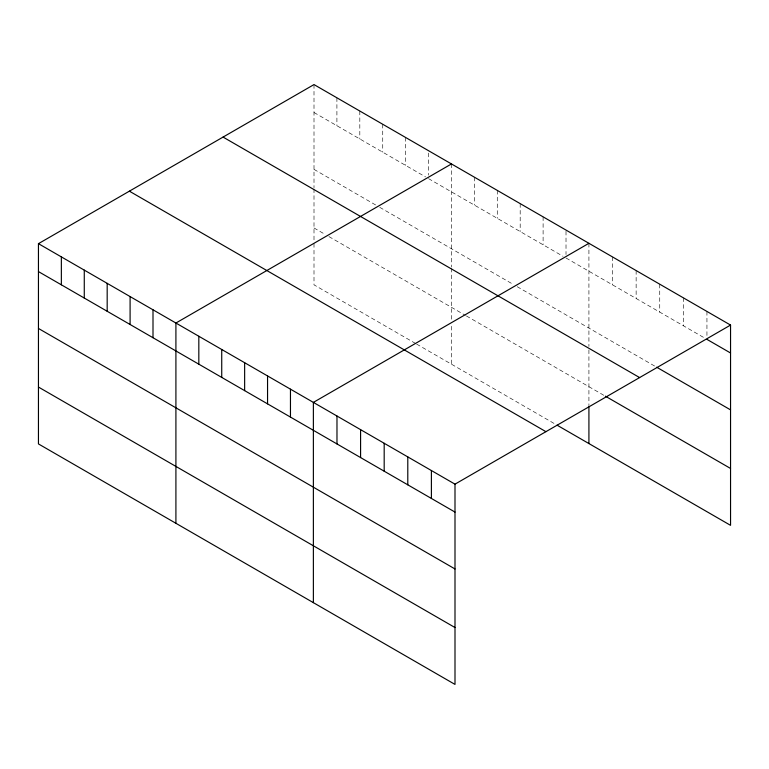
<?xml version="1.0" encoding="UTF-8"?>
<svg xmlns="http://www.w3.org/2000/svg" width="769" height="769" viewBox="0 0 769 769"><rect width="100%" height="100%" fill="white"/><g stroke="black" fill="none" stroke-linecap="round" stroke-linejoin="round"><path stroke-width="0.58" stroke-dasharray="3.85 2.88" d="M314.002 112.505L425.565 176.908M428.554 178.639L563.023 256.279M566.013 258L704.894 338.177M314.002 169.372L375.753 205.025M379.742 207.332L513.221 284.386M517.201 286.693L655.63 366.611M314.002 227.97L324.96 234.295M328.94 236.592L465.408 315.377M466.399 315.953L604.319 395.583M415.596 343.493L314.002 284.838L314.002 242.187M416.596 344.07L556.054 424.584M706.942 311.445L706.942 335.88M683.343 297.824L683.343 325.739M659.735 284.194L659.735 312.108M636.136 270.563L636.136 298.487M612.528 256.933L612.528 284.857M588.919 243.312L588.919 346.483M588.919 349.924L588.919 405.648M566.013 231.248L566.013 254.51M543.106 216.858L543.106 244.773M520.19 203.631L520.19 231.546M497.283 190.404L497.283 218.319M474.367 177.178L474.367 205.092M451.461 163.951L451.461 267.122M451.461 268.266L451.461 320.365M451.461 326.287L451.461 364.198M428.554 153.05L428.554 175.149M405.638 137.488L405.638 165.412M382.731 124.261L382.731 152.185M359.815 111.034L359.815 138.958M336.909 97.807L336.909 125.732M314.002 84.58L314.002 187.751M314.002 188.905L314.002 240.995"/><path stroke-width="1.15" d="M38.45 243.667L454.998 484.162L454.998 684.42L38.45 443.924L38.45 243.667L314.002 84.58L730.55 325.076L730.55 525.333L557.044 425.161M451.461 163.951L175.909 323.028L175.909 523.285M588.919 243.312L313.377 402.398L313.377 602.646M454.998 484.162L730.55 325.076M706.942 339.369L730.55 352.99M656.659 367.207L730.55 409.867M223.068 137.084L639.616 377.579M605.347 396.17L730.55 468.456M129.384 191.173L545.932 431.669M38.45 271.592L454.998 512.077M38.45 328.459L454.998 568.954M38.45 387.057L454.998 627.542M588.919 406.83L588.919 443.559M431.399 470.532L431.399 498.456M407.791 456.911L407.791 484.826M384.183 443.28L384.183 471.195M360.584 429.65L360.584 457.565M336.976 416.019L336.976 443.944M290.461 389.172L290.461 417.086M267.554 375.945L267.554 403.86M244.638 362.718L244.638 390.633M221.732 349.491L221.732 377.406M198.825 336.264L198.825 364.179M153.002 309.801L153.002 337.726M130.096 296.574L130.096 324.499M107.179 283.348L107.179 311.272M84.273 270.121L84.273 298.045M61.357 256.894L61.357 284.818"/></g></svg>
